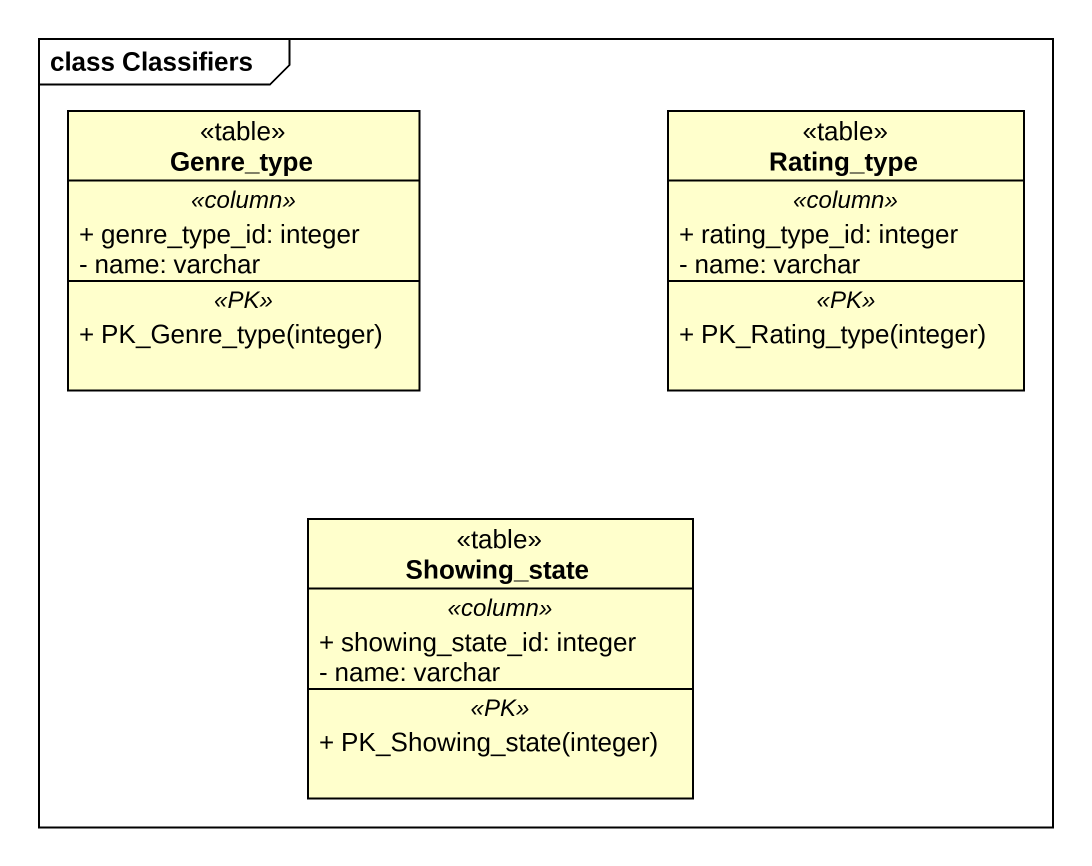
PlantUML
@startuml
mainframe class Classifiers
hide circle
hide empty members
skinparam classAttributeIconSize 0
class Genre_type <<table>> {
  .. <<column>> ..
  + genre_type_id: integer
  - name: varchar
  .. <<PK>> ..
  + PK_Genre_type(integer)
}
class Rating_type <<table>> {
  .. <<column>> ..
  + rating_type_id: integer
  - name: varchar
  .. <<PK>> ..
  + PK_Rating_type(integer)
}
class Showing_state <<table>> {
  .. <<column>> ..
  + showing_state_id: integer
  - name: varchar
  .. <<PK>> ..
  + PK_Showing_state(integer)
}
@enduml
